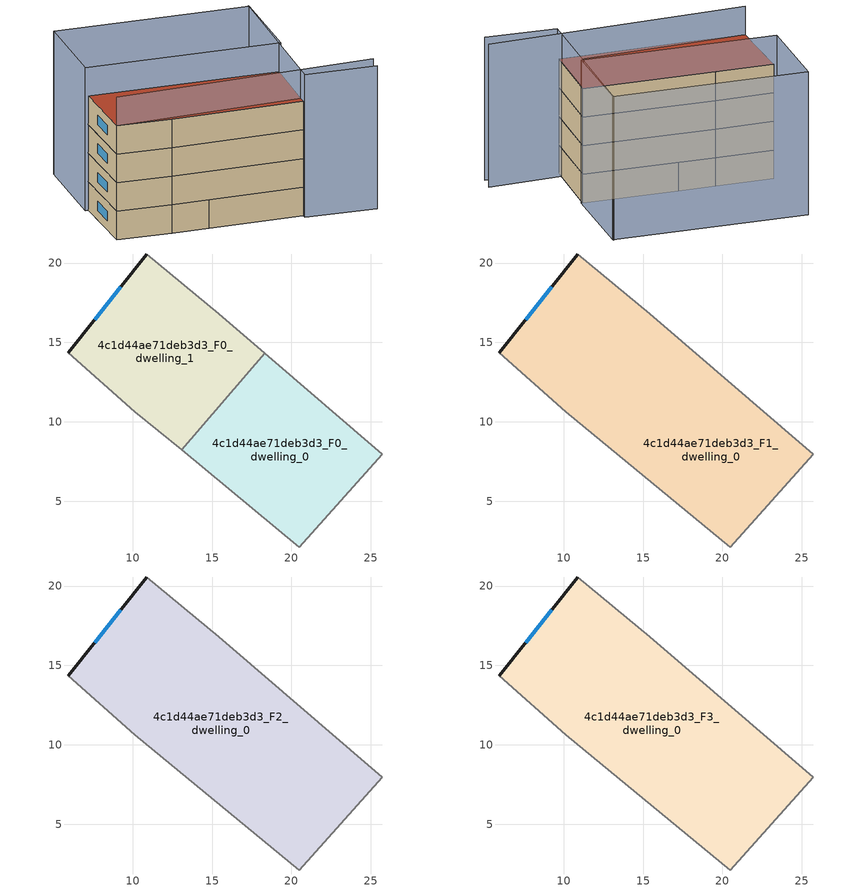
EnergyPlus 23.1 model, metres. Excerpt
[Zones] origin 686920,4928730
4c1d44ae71deb3d3_F0_dwelling_0
 floor ground (EU_floor_Construction): 25.71,7.96 20.51,2.11 13.08,8.22 18.31,14.32 z0
 wall adiabatic (EU_wall_Construction): 13.08,8.22 20.51,2.11 25.71,7.96 18.31,14.32 z0:3
 wall to 4c1d44ae71deb3d3_F0_dwelling_1 (EU_wall_Construction): 18.31,14.32 13.08,8.22 z0:3
4c1d44ae71deb3d3_F0_dwelling_1
 floor ground (EU_floor_Construction): 15.43,16.8 18.31,14.32 13.08,8.22 10.15,10.64 5.96,14.35 10.88,20.57 z0
 wall outside (EU_wall_Construction): 10.88,20.57 5.96,14.35 z0:3
 wall adiabatic (EU_wall_Construction): 18.31,14.32 15.43,16.8 10.88,20.57 / 5.96,14.35 10.15,10.64 13.08,8.22 z0:3
 window (EU_Window_Construction): 9.24,18.49 7.6,16.42 z1:2
4c1d44ae71deb3d3_F1_dwelling_0
 floor to 4c1d44ae71deb3d3_F0_dwelling_0 (EU_floor_Construction): 25.71,7.96 20.51,2.11 13.08,8.22 18.31,14.32 z3
 floor to 4c1d44ae71deb3d3_F0_dwelling_1 (EU_floor_Construction): 15.43,16.8 18.31,14.32 13.08,8.22 10.15,10.64 5.96,14.35 10.88,20.57 z3
 wall outside (EU_wall_Construction): 10.88,20.57 5.96,14.35 z3:6
 wall adiabatic (EU_wall_Construction): 5.96,14.35 10.15,10.64 20.51,2.11 25.71,7.96 15.43,16.8 10.88,20.57 z3:6
 window (EU_Window_Construction): 9.24,18.49 7.6,16.42 z4:5
4c1d44ae71deb3d3_F2_dwelling_0
 floor to 4c1d44ae71deb3d3_F1_dwelling_0 (EU_floor_Construction): 15.43,16.8 25.71,7.96 20.51,2.11 10.15,10.64 5.96,14.35 10.88,20.57 z6
 wall outside (EU_wall_Construction): 10.88,20.57 5.96,14.35 z6:9
 wall adiabatic (EU_wall_Construction): 5.96,14.35 10.15,10.64 20.51,2.11 25.71,7.96 15.43,16.8 10.88,20.57 z6:9
 window (EU_Window_Construction): 9.24,18.49 7.6,16.42 z7:8
4c1d44ae71deb3d3_F3_dwelling_0
 floor to 4c1d44ae71deb3d3_F2_dwelling_0 (EU_floor_Construction): 15.43,16.8 25.71,7.96 20.51,2.11 10.15,10.64 5.96,14.35 10.88,20.57 z9
 wall outside (EU_wall_Construction): 10.88,20.57 5.96,14.35 z9:12
 wall adiabatic (EU_wall_Construction): 5.96,14.35 10.15,10.64 20.51,2.11 25.71,7.96 15.43,16.8 10.88,20.57 z9:12
 window (EU_Window_Construction): 9.24,18.49 7.6,16.42 z10:11
 roof outside (EU_roof_Construction): 20.51,2.11 25.71,7.96 15.43,16.8 10.88,20.57 5.96,14.35 10.15,10.64 z12
shading: 5.96,14.35 27.05,-1.87 / 25.77,-3.09 20.21,1.77 / 20.21,1.77 32.05,15.32 / 25.81,7.88 10.63,20.78 / 10.63,20.78 16.89,28.14 / 16.89,28.14 32.07,15.24 / 32.07,15.24 25.81,7.88 z0:15
[Building]
EU S2 Campaign: North Axis=0; Terrain=City; Solar Distribution=FullExterior
[Site:Location]
Bologna: Latitude=44.5; Longitude=11.25; Time Zone=1; Elevation=37
[SizingPeriod:WeatherFileDays]
AnnualSizingPeriod: Begin Month=1; Begin Day of Month=1; End Month=12; End Day of Month=31; Day of Week for Start Day=Monday; Use Weather File Daylight Saving Period=No; Use Weather File Rain and Snow Indicators=No
[MATERIAL]
EU_InternalMass_Material: Roughness=MediumRough; Thickness=0.1; Conductivity=1; Density=1800; Specific Heat=900; Thermal Absorptance=0.9; Solar Absorptance=0.7; Visible Absorptance=0.7
[MATERIAL:NOMASS] Roughness=MediumRough; Thermal Absorptance=0.9; Solar Absorptance=0.7; Visible Absorptance=0.7
Name | Thermal Resistance
EU_wall_NoMass | 0.937881
EU_roof_NoMass | 0.548572
EU_floor_NoMass | 0.71348
[WINDOWMATERIAL:SIMPLEGLAZINGSYSTEM]
EU_Window_SimpleGlazing: UFactor=4.25633; Solar Heat Gain Coefficient=0.85; Visible Transmittance=0.85
[CONSTRUCTION]
EU_wall_Construction: EU_wall_NoMass
EU_roof_Construction: EU_roof_NoMass
EU_floor_Construction: EU_floor_NoMass
EU_InternalMass_Construction: EU_InternalMass_Material
EU_Window_Construction: EU_Window_SimpleGlazing
[ZONE] Type=1; Multiplier=1; Ceiling Height=autocalculate; Floor Area=autocalculate; Part of Total Floor Area=Yes
Name | Volume
4c1d44ae71deb3d3_F0_dwelling_0 | 230.448
4c1d44ae71deb3d3_F1_dwelling_0 | 460.874
4c1d44ae71deb3d3_F2_dwelling_0; 4c1d44ae71deb3d3_F3_dwelling_0 | 460.88
4c1d44ae71deb3d3_F0_dwelling_1 | 230.44
[INTERNALMASS] Construction=EU_InternalMass_Construction
Name | Zone or ZoneList | Surface Area
4c1d44ae71deb3d3_F0_dwelling_0_EU_InternalMass | 4c1d44ae71deb3d3_F0_dwelling_0 | 76.8159
4c1d44ae71deb3d3_F0_dwelling_1_EU_InternalMass | 4c1d44ae71deb3d3_F0_dwelling_1 | 76.8133
4c1d44ae71deb3d3_F1_dwelling_0_EU_InternalMass | 4c1d44ae71deb3d3_F1_dwelling_0 | 153.627
4c1d44ae71deb3d3_F2_dwelling_0_EU_InternalMass | 4c1d44ae71deb3d3_F2_dwelling_0 | 153.627
4c1d44ae71deb3d3_F3_dwelling_0_EU_InternalMass | 4c1d44ae71deb3d3_F3_dwelling_0 | 153.627
[OTHEREQUIPMENT] Fuel Type=Electricity; Design Level Calculation Method=Watts/Area; Power per Zone Floor Area=1; Fraction Latent=0; Fraction Radiant=0; Fraction Lost=0; Carbon Dioxide Generation Rate=0; EndUse Subcategory=EU_Step8_InternalGains
Name | Zone or ZoneList or Space or SpaceList | Schedule
EU_Step8_InternalGain_4c1d44ae71deb3d3_F0_dwelling_0_f000 | 4c1d44ae71deb3d3_F0_dwelling_0 | EU_Step8_GainSchedule_4c1d44ae71deb3d3_F0_dwelling_0_f000
EU_Step8_InternalGain_4c1d44ae71deb3d3_F0_dwelling_1_f000 | 4c1d44ae71deb3d3_F0_dwelling_1 | EU_Step8_GainSchedule_4c1d44ae71deb3d3_F0_dwelling_1_f000
EU_Step8_InternalGain_4c1d44ae71deb3d3_F1_dwelling_0_f000 | 4c1d44ae71deb3d3_F1_dwelling_0 | EU_Step8_GainSchedule_4c1d44ae71deb3d3_F1_dwelling_0_f000
EU_Step8_InternalGain_4c1d44ae71deb3d3_F2_dwelling_0_f000 | 4c1d44ae71deb3d3_F2_dwelling_0 | EU_Step8_GainSchedule_4c1d44ae71deb3d3_F2_dwelling_0_f000
EU_Step8_InternalGain_4c1d44ae71deb3d3_F3_dwelling_0_f000 | 4c1d44ae71deb3d3_F3_dwelling_0 | EU_Step8_GainSchedule_4c1d44ae71deb3d3_F3_dwelling_0_f000
[ZONEVENTILATION:DESIGNFLOWRATE] Schedule=EU_AlwaysOn; Design Flow Rate Calculation Method=AirChanges/Hour; Air Changes per Hour=0.687892; Ventilation Type=Natural; Fan Pressure Rise=0; Fan Total Efficiency=1; Constant Term Coefficient=1; Temperature Term Coefficient=0; Velocity Term Coefficient=0; Velocity Squared Term Coefficient=0; Minimum Indoor Temperature=-100; Maximum Indoor Temperature=100; Delta Temperature=-100; Minimum Outdoor Temperature=-100; Maximum Outdoor Temperature=100; Maximum Wind Speed=40
Name | Zone or ZoneList or Space or SpaceList
EU_ConstantAir_4c1d44ae71deb3d3_F0_dwelling_0 | 4c1d44ae71deb3d3_F0_dwelling_0
EU_ConstantAir_4c1d44ae71deb3d3_F0_dwelling_1 | 4c1d44ae71deb3d3_F0_dwelling_1
EU_ConstantAir_4c1d44ae71deb3d3_F1_dwelling_0 | 4c1d44ae71deb3d3_F1_dwelling_0
EU_ConstantAir_4c1d44ae71deb3d3_F2_dwelling_0 | 4c1d44ae71deb3d3_F2_dwelling_0
EU_ConstantAir_4c1d44ae71deb3d3_F3_dwelling_0 | 4c1d44ae71deb3d3_F3_dwelling_0
[HVACTEMPLATE:THERMOSTAT] Constant Heating Setpoint=20; Constant Cooling Setpoint=50
EU_HeatOnly_4c1d44ae71deb3d3_F0_dwelling_0; EU_HeatOnly_4c1d44ae71deb3d3_F0_dwelling_1; EU_HeatOnly_4c1d44ae71deb3d3_F1_dwelling_0; EU_HeatOnly_4c1d44ae71deb3d3_F2_dwelling_0; EU_HeatOnly_4c1d44ae71deb3d3_F3_dwelling_0
[HVACTEMPLATE:ZONE:IDEALLOADSAIRSYSTEM] System Availability Schedule=EU_AlwaysOn; Maximum Heating Supply Air Temperature=50; Minimum Cooling Supply Air Temperature=13; Maximum Heating Supply Air Humidity Ratio=0.0156; Minimum Cooling Supply Air Humidity Ratio=0.0077; Heating Limit=NoLimit; Cooling Limit=NoLimit; Heating Availability Schedule=EU_AlwaysOn; Cooling Availability Schedule=EU_CoolingOff; Dehumidification Control Type=ConstantSensibleHeatRatio; Cooling Sensible Heat Ratio=0.7; Dehumidification Setpoint=60; Humidification Control Type=None; Humidification Setpoint=30; Outdoor Air Method=None; Outdoor Air Flow Rate per Person=0.00944; Outdoor Air Flow Rate per Zone Floor Area=0; Outdoor Air Flow Rate per Zone=0; Demand Controlled Ventilation Type=None; Outdoor Air Economizer Type=NoEconomizer; Heat Recovery Type=None; Sensible Heat Recovery Effectiveness=0.7; Latent Heat Recovery Effectiveness=0.65
Name | Template Thermostat
4c1d44ae71deb3d3_F0_dwelling_0 | EU_HeatOnly_4c1d44ae71deb3d3_F0_dwelling_0
4c1d44ae71deb3d3_F0_dwelling_1 | EU_HeatOnly_4c1d44ae71deb3d3_F0_dwelling_1
4c1d44ae71deb3d3_F1_dwelling_0 | EU_HeatOnly_4c1d44ae71deb3d3_F1_dwelling_0
4c1d44ae71deb3d3_F2_dwelling_0 | EU_HeatOnly_4c1d44ae71deb3d3_F2_dwelling_0
4c1d44ae71deb3d3_F3_dwelling_0 | EU_HeatOnly_4c1d44ae71deb3d3_F3_dwelling_0
[SIZING:ZONE] Zone Cooling Design Supply Air Temperature Input Method=SupplyAirTemperature; Zone Cooling Design Supply Air Temperature=13; Zone Heating Design Supply Air Temperature Input Method=SupplyAirTemperature; Zone Heating Design Supply Air Temperature=50; Zone Cooling Design Supply Air Humidity Ratio=0.008; Zone Heating Design Supply Air Humidity Ratio=0.008; Cooling Design Air Flow Method=DesignDay; Cooling Design Air Flow Rate=0; Cooling Minimum Air Flow per Zone Floor Area=0.000762; Cooling Minimum Air Flow=0; Cooling Minimum Air Flow Fraction=0.2; Heating Design Air Flow Method=DesignDay; Heating Design Air Flow Rate=0; Heating Maximum Air Flow per Zone Floor Area=0.002032; Heating Maximum Air Flow=0.141576; Heating Maximum Air Flow Fraction=0.3; Account for Dedicated Outdoor Air System=No; Dedicated Outdoor Air System Control Strategy=NeutralSupplyAir; Dedicated Outdoor Air Low Setpoint Temperature for Design=autosize; Dedicated Outdoor Air High Setpoint Temperature for Design=autosize; Zone Load Sizing Method=Sensible Load Only No Latent Load; Zone Latent Cooling Design Supply Air Humidity Ratio Input Method=HumidityRatioDifference; Zone Cooling Design Supply Air Humidity Ratio Difference=0.005; Zone Latent Heating Design Supply Air Humidity Ratio Input Method=HumidityRatioDifference; Zone Humidification Design Supply Air Humidity Ratio Difference=0.005
4c1d44ae71deb3d3_F0_dwelling_0; 4c1d44ae71deb3d3_F0_dwelling_1; 4c1d44ae71deb3d3_F1_dwelling_0; 4c1d44ae71deb3d3_F2_dwelling_0; 4c1d44ae71deb3d3_F3_dwelling_0
[SCHEDULE:CONSTANT]
Name | Hourly Value
EU_AlwaysOn | 1
EU_CoolingOff | 0
[SCHEDULE:FILE] Column Number=1; Rows to Skip at Top=0; Number of Hours of Data=8760; Column Separator=Comma; Interpolate to Timestep=No; Minutes per Item=60; Adjust Schedule for Daylight Savings=Yes
Name | File
EU_Step8_GainSchedule_4c1d44ae71deb3d3_F0_dwelling_0_f000 | ../../schedules/4c1d44ae71deb3d3/4c1d44ae71deb3d3_F0_dwelling_0_f000_gain.csv
EU_Step8_GainSchedule_4c1d44ae71deb3d3_F0_dwelling_1_f000 | ../../schedules/4c1d44ae71deb3d3/4c1d44ae71deb3d3_F0_dwelling_1_f000_gain.csv
EU_Step8_GainSchedule_4c1d44ae71deb3d3_F1_dwelling_0_f000 | ../../schedules/4c1d44ae71deb3d3/4c1d44ae71deb3d3_F1_dwelling_0_f000_gain.csv
EU_Step8_GainSchedule_4c1d44ae71deb3d3_F2_dwelling_0_f000 | ../../schedules/4c1d44ae71deb3d3/4c1d44ae71deb3d3_F2_dwelling_0_f000_gain.csv
EU_Step8_GainSchedule_4c1d44ae71deb3d3_F3_dwelling_0_f000 | ../../schedules/4c1d44ae71deb3d3/4c1d44ae71deb3d3_F3_dwelling_0_f000_gain.csv
